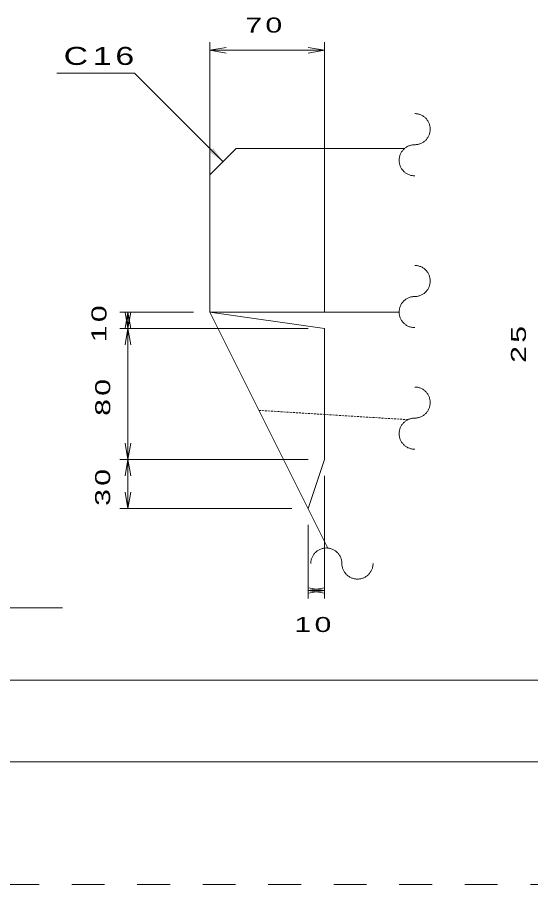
# Model space of a CAD drawing. Units: millimetres at full size, sheet at 1:10, with parts at other scales. Extents: x -200 to 4400, y -150 to 3120.
# Drawn here: x 1413 to 2040, y -150 to 910 of the extents above; entities that cross this region are included whole.
import ezdxf

# ---------------------------------------------------------------- set-up
doc = ezdxf.new("R2010")
doc.units = ezdxf.units.MM
doc.header["$LTSCALE"] = 10
doc.linetypes.add('USER1', pattern=[8, 4, -4])
doc.linetypes.add('USER2', pattern=[0.375, 0.25, -0.125])
for name, color, linetype, lineweight in [('0_3', 7, 'Continuous', 13), ('V-nasSTD', 5, 'USER1', 13), ('実線', 2, 'Continuous', 13), ('寸法線', 2, 'Continuous', 13), ('破線', 2, 'USER2', 13)]:
    doc.layers.add(name, color=color, linetype=linetype, lineweight=lineweight)
doc.styles.add('標準ベクトル', font='')
doc.styles.get('標準ベクトル').set_extended_font_data('標準ベクトル')

# ---------------------------------------------------------------- blocks, each defined once
blk = doc.blocks.new('open_arrow')
at = {"color": 0, "linetype": 'Continuous', "lineweight": -2}
blk.add_lwpolyline([(7.5, 1.25), (0, 0), (7.5, -1.25)], dxfattribs=at)
blk = doc.blocks.new('filled_arrow')
at = {"color": 0, "linetype": 'Continuous', "lineweight": -2}
blk.add_solid([(7.5, 1.25), (0, 0), (7.5, -1.25)], dxfattribs=at)

msp = doc.modelspace()

# ---------------------------------------------------------------- linework, layer by layer
at = {"layer": '0_3', "color": 6}
msp.add_line((4100, 100), (250, 100), dxfattribs=at)
at = {"layer": '0_3'}
msp.add_line((4200, 0), (0, 0), dxfattribs=at)
at = {"layer": 'V-nasSTD'}
msp.add_line((-200, -150), (4400, -150), dxfattribs=at)
at = {"layer": '実線', "color": 6}
for p, q in [((1680.61, 749.57), (1648.61, 717.57)), ((1886.33, 749.57), (1680.61, 749.57)), ((1648.61, 717.57), (1648.61, 549.57)), ((1648.61, 549.57), (1792.74, 261.31))]:
    msp.add_line(p, q, dxfattribs=at)
at = {"layer": '実線'}
msp.add_line((1648.61, 549.57), (1879.73, 549.57), dxfattribs=at)
at = {"layer": '実線', "color": 7}
for p, q in [((1648.61, 549.57), (1788.61, 529.57)), ((1788.61, 529.57), (1788.61, 369.57)), ((1768.61, 309.57), (1788.61, 369.57))]:
    msp.add_line(p, q, dxfattribs=at)
at = {"layer": '寸法線'}
for p, q in [((1648.61, 569.57), (1648.61, 879.57)), ((1648.61, 869.57), (1788.61, 869.57)), ((1788.61, 549.57), (1788.61, 879.57)), ((1461.73, 841.57), (1556.61, 841.57)), ((1664.61, 733.57), (1556.61, 841.57)), ((1628.61, 549.57), (1538.61, 549.57)), ((1548.61, 549.57), (1548.61, 529.57)), ((1768.61, 529.57), (1538.61, 529.57)), ((1548.61, 529.57), (1548.61, 369.57)), ((1768.61, 369.57), (1538.61, 369.57)), ((1548.61, 369.57), (1548.61, 309.57)), ((1788.61, 349.57), (1788.61, 199.57)), ((1748.61, 309.57), (1538.61, 309.57)), ((1768.61, 289.57), (1768.61, 199.57)), ((1768.61, 209.57), (1788.61, 209.57))]:
    msp.add_line(p, q, dxfattribs=at)
for points in [[(1898.73, 792.18), (1899.68, 792.15), (1900.62, 792.08), (1901.56, 791.97), (1902.5, 791.8), (1903.42, 791.59), (1904.33, 791.33), (1905.23, 791.03), (1906.11, 790.69), (1906.98, 790.3), (1907.82, 789.86), (1908.64, 789.39), (1909.44, 788.88), (1910.21, 788.32), (1910.95, 787.73), (1911.66, 787.11), (1912.34, 786.44), (1912.98, 785.75), (1913.59, 785.02), (1914.16, 784.27), (1914.7, 783.49), (1915.19, 782.68), (1915.64, 781.84), (1916.05, 780.99), (1916.42, 780.12), (1916.75, 779.23), (1917.03, 778.32), (1917.26, 777.4), (1917.45, 776.47), (1917.59, 775.54), (1917.68, 774.6), (1917.73, 773.65), (1917.73, 772.7), (1917.68, 771.75), (1917.59, 770.81), (1917.45, 769.88), (1917.26, 768.95), (1917.03, 768.03), (1916.75, 767.12), (1916.42, 766.23), (1916.05, 765.36), (1915.64, 764.51), (1915.19, 763.67), (1914.7, 762.86), (1914.16, 762.08), (1913.59, 761.33), (1912.98, 760.6), (1912.34, 759.91), (1911.66, 759.24), (1910.95, 758.62), (1910.21, 758.03), (1909.44, 757.47), (1908.64, 756.96), (1907.82, 756.49), (1906.98, 756.05), (1906.11, 755.66), (1905.23, 755.32), (1904.33, 755.02), (1903.42, 754.76), (1902.5, 754.55), (1901.56, 754.38), (1900.62, 754.27), (1899.68, 754.2), (1898.73, 754.17), (1897.78, 754.15), (1896.84, 754.08), (1895.9, 753.96), (1894.97, 753.8), (1894.04, 753.58), (1893.13, 753.33), (1892.23, 753.03), (1891.35, 752.68), (1890.49, 752.29), (1889.64, 751.86), (1888.82, 751.38), (1888.03, 750.87), (1887.26, 750.32), (1886.52, 749.73), (1885.81, 749.1), (1885.13, 748.44), (1884.48, 747.74), (1883.87, 747.02), (1883.3, 746.26), (1882.77, 745.48), (1882.27, 744.67), (1881.82, 743.84), (1881.41, 742.98), (1881.04, 742.11), (1880.72, 741.22), (1880.44, 740.32), (1880.21, 739.4), (1880.02, 738.47), (1879.88, 737.53), (1879.78, 736.59), (1879.73, 735.64), (1879.73, 735.17), (1879.78, 733.75), (1879.88, 732.81), (1880.02, 731.87), (1880.21, 730.94), (1880.44, 730.02), (1880.72, 729.12), (1881.04, 728.23), (1881.41, 727.35), (1881.82, 726.5), (1882.27, 725.67), (1882.77, 724.86), (1883.3, 724.08), (1883.87, 723.32), (1884.48, 722.59), (1885.13, 721.9), (1885.81, 721.24), (1886.52, 720.61), (1887.26, 720.02), (1888.03, 719.47), (1888.82, 718.95), (1889.64, 718.48), (1890.49, 718.05), (1891.35, 717.66), (1892.23, 717.31), (1893.13, 717.01), (1894.04, 716.75), (1894.97, 716.54), (1895.9, 716.38), (1896.84, 716.26), (1897.78, 716.19), (1898.73, 716.17)], [(1898.73, 606.71), (1899.68, 606.68), (1900.62, 606.61), (1901.56, 606.49), (1902.5, 606.33), (1903.42, 606.12), (1904.33, 605.86), (1905.23, 605.56), (1906.11, 605.21), (1906.98, 604.82), (1907.82, 604.39), (1908.64, 603.92), (1909.44, 603.4), (1910.21, 602.85), (1910.95, 602.26), (1911.66, 601.63), (1912.34, 600.97), (1912.98, 600.28), (1913.59, 599.55), (1914.16, 598.8), (1914.7, 598.01), (1915.19, 597.2), (1915.64, 596.37), (1916.05, 595.52), (1916.42, 594.65), (1916.75, 593.76), (1917.03, 592.85), (1917.26, 591.93), (1917.45, 591), (1917.59, 590.07), (1917.68, 589.12), (1917.73, 588.18), (1917.73, 587.23), (1917.68, 586.28), (1917.59, 585.34), (1917.45, 584.4), (1917.26, 583.47), (1917.03, 582.56), (1916.75, 581.65), (1916.42, 580.76), (1916.05, 579.89), (1915.64, 579.03), (1915.19, 578.2), (1914.7, 577.39), (1914.16, 576.61), (1913.59, 575.85), (1912.98, 575.13), (1912.34, 574.43), (1911.66, 573.77), (1910.95, 573.15), (1910.21, 572.55), (1909.44, 572), (1908.64, 571.49), (1907.82, 571.01), (1906.98, 570.58), (1906.11, 570.19), (1905.23, 569.85), (1904.33, 569.54), (1903.42, 569.29), (1902.5, 569.08), (1901.56, 568.91), (1900.62, 568.79), (1899.68, 568.72), (1898.73, 568.7), (1897.78, 568.68), (1896.84, 568.61), (1895.9, 568.49), (1894.97, 568.32), (1894.04, 568.11), (1893.13, 567.86), (1892.23, 567.55), (1891.35, 567.21), (1890.49, 566.82), (1889.64, 566.39), (1888.82, 565.91), (1888.03, 565.4), (1887.26, 564.84), (1886.52, 564.25), (1885.81, 563.63), (1885.13, 562.97), (1884.48, 562.27), (1883.87, 561.54), (1883.3, 560.79), (1882.77, 560.01), (1882.27, 559.2), (1881.82, 558.37), (1881.41, 557.51), (1881.04, 556.64), (1880.72, 555.75), (1880.44, 554.84), (1880.21, 553.93), (1880.02, 553), (1879.88, 552.06), (1879.78, 551.12), (1879.73, 550.17), (1879.73, 549.7), (1879.78, 548.28), (1879.88, 547.33), (1880.02, 546.4), (1880.21, 545.47), (1880.44, 544.55), (1880.72, 543.64), (1881.04, 542.75), (1881.41, 541.88), (1881.82, 541.03), (1882.27, 540.19), (1882.77, 539.39), (1883.3, 538.6), (1883.87, 537.85), (1884.48, 537.12), (1885.13, 536.43), (1885.81, 535.77), (1886.52, 535.14), (1887.26, 534.55), (1888.03, 534), (1888.82, 533.48), (1889.64, 533.01), (1890.49, 532.58), (1891.35, 532.19), (1892.23, 531.84), (1893.13, 531.54), (1894.04, 531.28), (1894.97, 531.07), (1895.9, 530.91), (1896.84, 530.79), (1897.78, 530.72), (1898.73, 530.69)], [(1898.73, 458.12), (1899.68, 458.09), (1900.62, 458.02), (1901.56, 457.9), (1902.5, 457.74), (1903.42, 457.53), (1904.33, 457.27), (1905.23, 456.97), (1906.11, 456.62), (1906.98, 456.23), (1907.82, 455.8), (1908.64, 455.33), (1909.44, 454.81), (1910.21, 454.26), (1910.95, 453.67), (1911.66, 453.04), (1912.34, 452.38), (1912.98, 451.69), (1913.59, 450.96), (1914.16, 450.21), (1914.7, 449.42), (1915.19, 448.61), (1915.64, 447.78), (1916.05, 446.93), (1916.42, 446.06), (1916.75, 445.17), (1917.03, 444.26), (1917.26, 443.34), (1917.45, 442.41), (1917.59, 441.48), (1917.68, 440.53), (1917.73, 439.59), (1917.73, 438.64), (1917.68, 437.69), (1917.59, 436.75), (1917.45, 435.81), (1917.26, 434.88), (1917.03, 433.97), (1916.75, 433.06), (1916.42, 432.17), (1916.05, 431.3), (1915.64, 430.44), (1915.19, 429.61), (1914.7, 428.8), (1914.16, 428.02), (1913.59, 427.26), (1912.98, 426.54), (1912.34, 425.84), (1911.66, 425.18), (1910.95, 424.56), (1910.21, 423.97), (1909.44, 423.41), (1908.64, 422.9), (1907.82, 422.42), (1906.98, 421.99), (1906.11, 421.6), (1905.23, 421.26), (1904.33, 420.95), (1903.42, 420.7), (1902.5, 420.49), (1901.56, 420.32), (1900.62, 420.2), (1899.68, 420.13), (1898.73, 420.11), (1897.78, 420.09), (1896.84, 420.02), (1895.9, 419.9), (1894.97, 419.73), (1894.04, 419.52), (1893.13, 419.27), (1892.23, 418.96), (1891.35, 418.62), (1890.49, 418.23), (1889.64, 417.8), (1888.82, 417.32), (1888.03, 416.81), (1887.26, 416.25), (1886.52, 415.66), (1885.81, 415.04), (1885.13, 414.38), (1884.48, 413.68), (1883.87, 412.96), (1883.3, 412.2), (1882.77, 411.42), (1882.27, 410.61), (1881.82, 409.78), (1881.41, 408.92), (1881.04, 408.05), (1880.72, 407.16), (1880.44, 406.25), (1880.21, 405.34), (1880.02, 404.41), (1879.88, 403.47), (1879.78, 402.53), (1879.73, 401.58), (1879.73, 401.11), (1879.78, 399.69), (1879.88, 398.74), (1880.02, 397.81), (1880.21, 396.88), (1880.44, 395.96), (1880.72, 395.05), (1881.04, 394.16), (1881.41, 393.29), (1881.82, 392.44), (1882.27, 391.61), (1882.77, 390.8), (1883.3, 390.01), (1883.87, 389.26), (1884.48, 388.53), (1885.13, 387.84), (1885.81, 387.18), (1886.52, 386.55), (1887.26, 385.96), (1888.03, 385.41), (1888.82, 384.89), (1889.64, 384.42), (1890.49, 383.99), (1891.35, 383.6), (1892.23, 383.25), (1893.13, 382.95), (1894.04, 382.69), (1894.97, 382.48), (1895.9, 382.32), (1896.84, 382.2), (1897.78, 382.13), (1898.73, 382.1)], [(962.59, 437.57), (1077.56, 188.47), (1468.76, 188.47)], [(1771.87, 242.4), (1771.89, 243.35), (1771.97, 244.29), (1772.08, 245.23), (1772.25, 246.17), (1772.46, 247.09), (1772.71, 248), (1773.02, 248.9), (1773.36, 249.78), (1773.75, 250.65), (1774.18, 251.49), (1774.66, 252.31), (1775.17, 253.11), (1775.73, 253.87), (1776.32, 254.62), (1776.94, 255.33), (1777.61, 256), (1778.3, 256.65), (1779.03, 257.26), (1779.78, 257.83), (1780.56, 258.36), (1781.37, 258.86), (1782.2, 259.31), (1783.06, 259.72), (1783.93, 260.09), (1784.82, 260.41), (1785.73, 260.69), (1786.65, 260.93), (1787.57, 261.11), (1788.51, 261.26), (1789.45, 261.35), (1790.87, 261.4), (1791.35, 261.4), (1792.29, 261.35), (1793.24, 261.26), (1794.17, 261.11), (1795.1, 260.93), (1796.02, 260.69), (1796.93, 260.41), (1797.82, 260.09), (1798.69, 259.72), (1799.54, 259.31), (1800.38, 258.86), (1801.18, 258.36), (1801.97, 257.83), (1802.72, 257.26), (1803.45, 256.65), (1804.14, 256), (1804.8, 255.33), (1805.43, 254.62), (1806.02, 253.87), (1806.58, 253.11), (1807.09, 252.31), (1807.56, 251.49), (1808, 250.65), (1808.38, 249.78), (1808.73, 248.9), (1809.03, 248), (1809.29, 247.09), (1809.5, 246.17), (1809.66, 245.23), (1809.78, 244.29), (1809.85, 243.35), (1809.88, 242.4), (1809.97, 240.51), (1810.09, 239.57), (1810.25, 238.63), (1810.46, 237.71), (1810.72, 236.8), (1811.02, 235.9), (1811.37, 235.02), (1811.76, 234.16), (1812.19, 233.31), (1812.67, 232.49), (1813.18, 231.7), (1813.73, 230.93), (1814.32, 230.19), (1814.95, 229.47), (1815.61, 228.8), (1816.31, 228.15), (1817.03, 227.54), (1817.79, 226.97), (1818.57, 226.44), (1819.38, 225.94), (1820.21, 225.49), (1821.06, 225.08), (1821.94, 224.71), (1822.83, 224.39), (1823.73, 224.11), (1824.65, 223.87), (1825.58, 223.69), (1826.52, 223.54), (1827.46, 223.45), (1828.41, 223.4), (1828.88, 223.4), (1830.3, 223.45), (1831.24, 223.54), (1832.18, 223.69), (1833.11, 223.87), (1834.03, 224.11), (1834.93, 224.39), (1835.82, 224.71), (1836.7, 225.08), (1837.55, 225.49), (1838.38, 225.94), (1839.19, 226.44), (1839.97, 226.97), (1840.73, 227.54), (1841.45, 228.15), (1842.15, 228.8), (1842.81, 229.47), (1843.44, 230.19), (1844.03, 230.93), (1844.58, 231.7), (1845.1, 232.49), (1845.57, 233.31), (1846, 234.16), (1846.39, 235.02), (1846.74, 235.9), (1847.04, 236.8), (1847.3, 237.71), (1847.51, 238.63), (1847.67, 239.57), (1847.79, 240.51), (1847.86, 241.45), (1847.88, 242.4)]]:
    msp.add_lwpolyline(points, dxfattribs=at)
at = {"layer": '破線'}
msp.add_line((1708.61, 429.57), (1890.4, 418.19), dxfattribs=at)

# ---------------------------------------------------------------- block references
at = {"layer": '寸法線', "xscale": 2.67, "yscale": 2.67}
for p in [(1648.61, 869.57), (1768.61, 209.57)]:
    msp.add_blockref('open_arrow', p, dxfattribs=at)
for name, p, rotation in [('open_arrow', (1788.61, 869.57), 180), ('filled_arrow', (1664.61, 733.57), 135), ('open_arrow', (1548.61, 529.57), 90), ('open_arrow', (1548.61, 549.57), 270), ('open_arrow', (1548.61, 529.57), 270), ('open_arrow', (1548.61, 369.57), 90), ('open_arrow', (1548.61, 369.57), 270), ('open_arrow', (1548.61, 309.57), 90), ('open_arrow', (1788.61, 209.57), 180)]:
    msp.add_blockref(name, p, dxfattribs=dict(at, rotation=rotation))

# ---------------------------------------------------------------- texts
at = {"layer": '寸法線', "style": '標準ベクトル'}
for s, insert, char_height, attachment_point in [('\\T1.2;\\W1.5;70', (1716.49, 909.57), 18.33, 2), ('\\T1.2;\\W1.4;C16', (1470.08, 851.39), 21.99, 7), ('\\T1.2;\\W1.5;10', (1776.49, 177.07), 18.33, 2)]:
    msp.add_mtext(s, dxfattribs=dict(at, insert=insert, char_height=char_height, attachment_point=attachment_point))
at = {"layer": '寸法線', "char_height": 18.33, "attachment_point": 2, "rotation": 90, "style": '標準ベクトル'}
for s, insert in [('\\T1.2;\\W1.5;10', (1504.02, 537.44)), ('\\T1.2;\\W1.5;25', (2016.32, 512.2)), ('\\T1.2;\\W1.5;80', (1508.61, 447.44)), ('\\T1.2;\\W1.5;30', (1508.45, 337.44))]:
    msp.add_mtext(s, dxfattribs=dict(at, insert=insert))

doc.saveas('drawing.dxf')
